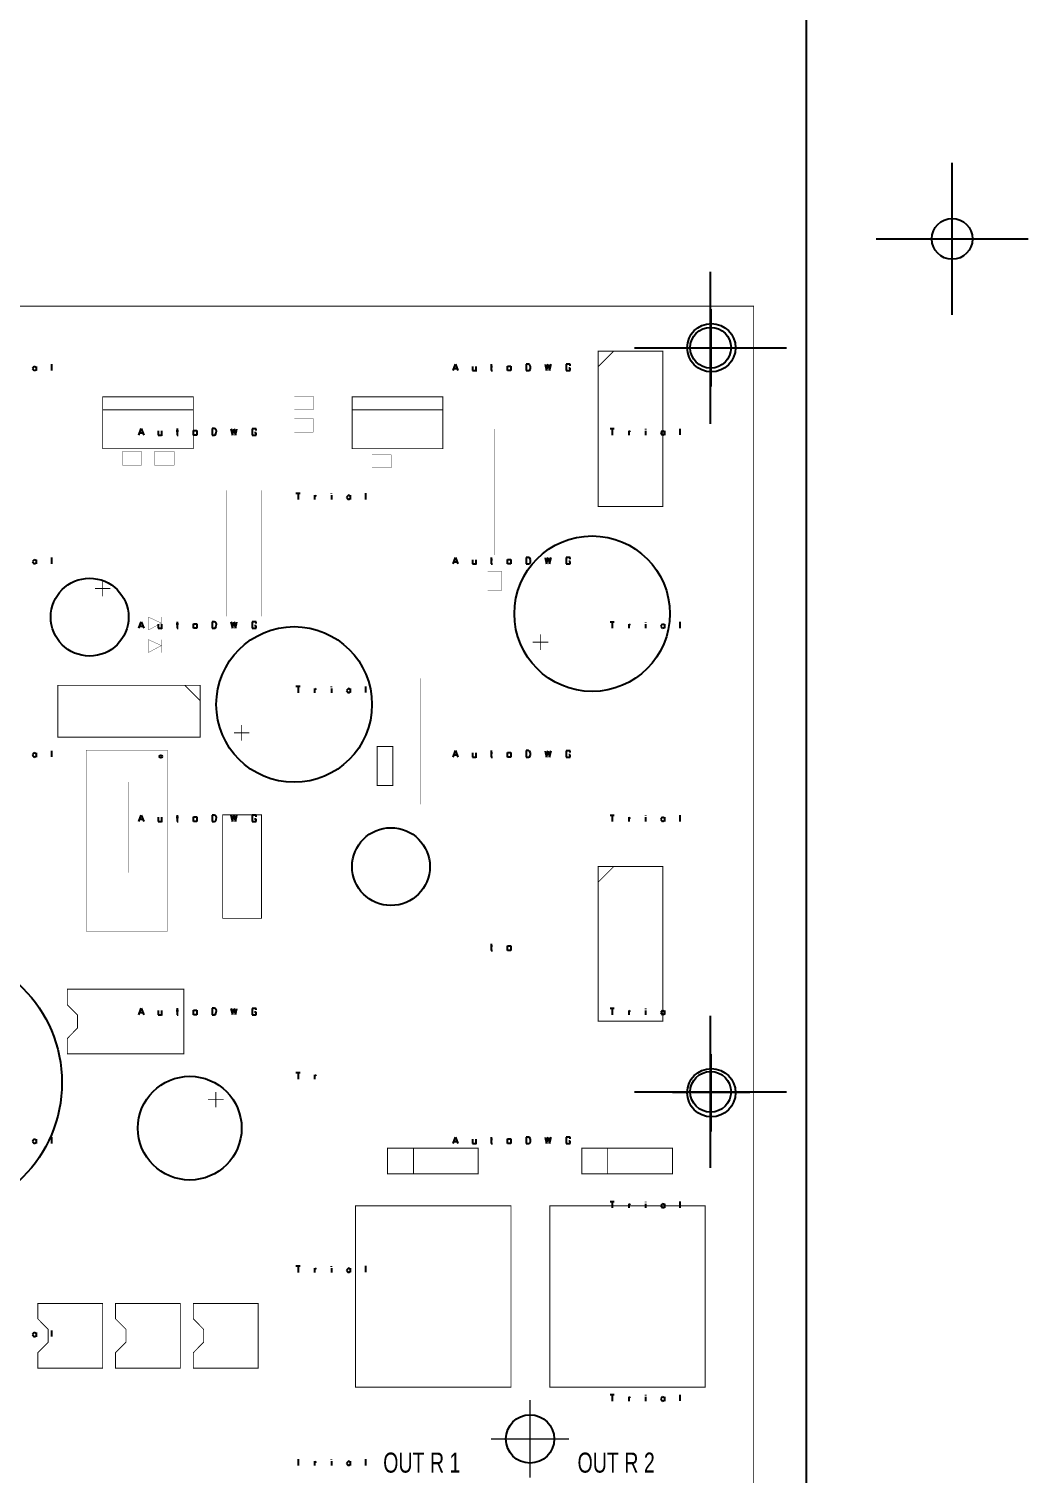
# Model space of a CAD drawing. Header units: millimetres. Extents: x 690 to 2444, y 537 to 1412.
# Drawn here: x 2099.5 to 2197.6, y 616.9 to 758.7 of the extents above; entities that cross this region are included whole.
import ezdxf

# ---------------------------------------------------------------- set-up
doc = ezdxf.new("R2010")
doc.units = ezdxf.units.MM
doc.linetypes.add('atContinuous2', pattern=[0])
doc.layers.add('at_Entity', color=7, linetype='Continuous')
doc.styles.add('Style1', font='arial.ttf', dxfattribs={"height": 0.2})

msp = doc.modelspace()

# ---------------------------------------------------------------- linework, layer by layer
at = {"color": 1}
msp.add_line((2175.82, 564.57), (2175.82, 929.57), dxfattribs=at)
at = {"color": 6}
for p, q in [((2190.11, 730.66), (2190.11, 745.58)), ((2182.65, 738.12), (2197.56, 738.12)), ((2166.41, 719.98), (2166.41, 734.9)), ((2158.95, 727.44), (2173.86, 727.44)), ((2166.41, 646.96), (2166.41, 661.88)), ((2158.95, 654.42), (2173.86, 654.42))]:
    msp.add_line(p, q, dxfattribs=at)
at = {"color": 28, "true_color": 0x0a0a0a}
for p, q in [((2141.13, 725.19), (2141.37, 725.82)), ((2141.22, 725.4), (2141.52, 725.4)), ((2141.37, 725.82), (2141.61, 725.19)), ((2143.03, 725.6), (2143.03, 725.19)), ((2143.03, 725.19), (2143.36, 725.19)), ((2143.36, 725.6), (2143.36, 725.12)), ((2144.8, 725.61), (2145.01, 725.61)), ((2144.89, 725.82), (2144.89, 725.19)), ((2144.89, 725.19), (2144.99, 725.19)), ((2146.48, 725.63), (2146.81, 725.63)), ((2146.48, 725.19), (2146.48, 725.63)), ((2146.81, 725.19), (2146.48, 725.19)), ((2146.81, 725.63), (2146.81, 725.19)), ((2148.53, 725.82), (2148.32, 725.82)), ((2148.32, 725.82), (2148.32, 725.19)), ((2148.32, 725.19), (2148.53, 725.19)), ((2148.62, 725.79), (2148.53, 725.82)), ((2148.53, 725.19), (2148.62, 725.21)), ((2148.74, 725.61), (2148.62, 725.79)), ((2148.62, 725.21), (2148.73, 725.36)), ((2148.73, 725.36), (2148.74, 725.61)), ((2150.16, 725.81), (2150.31, 725.19)), ((2150.31, 725.19), (2150.46, 725.81)), ((2150.46, 725.81), (2150.61, 725.19)), ((2150.61, 725.19), (2150.76, 725.81)), ((2152.63, 725.81), (2152.25, 725.81)), ((2152.25, 725.81), (2152.25, 725.19)), ((2152.25, 725.19), (2152.63, 725.19)), ((2152.63, 725.42), (2152.48, 725.42)), ((2152.63, 725.65), (2152.63, 725.81)), ((2152.63, 725.19), (2152.63, 725.42)), ((2110.3, 718.87), (2110.54, 719.5)), ((2110.39, 719.08), (2110.69, 719.08)), ((2110.54, 719.5), (2110.79, 718.87)), ((2112.2, 719.28), (2112.2, 718.87)), ((2112.53, 719.28), (2112.53, 718.8)), ((2113.97, 719.29), (2114.19, 719.29)), ((2114.06, 719.5), (2114.06, 718.87)), ((2115.66, 719.31), (2115.98, 719.31)), ((2115.66, 718.87), (2115.66, 719.31)), ((2115.98, 719.31), (2115.98, 718.87)), ((2117.5, 719.5), (2117.49, 718.87)), ((2117.7, 719.5), (2117.5, 719.5)), ((2117.8, 719.47), (2117.7, 719.5)), ((2117.91, 719.29), (2117.8, 719.47)), ((2117.9, 719.04), (2117.91, 719.29)), ((2119.34, 719.49), (2119.48, 718.87)), ((2119.48, 718.87), (2119.63, 719.49)), ((2119.63, 719.49), (2119.78, 718.87)), ((2119.78, 718.87), (2119.93, 719.49)), ((2121.8, 719.49), (2121.42, 719.49)), ((2121.42, 719.49), (2121.42, 718.87)), ((2121.8, 719.1), (2121.65, 719.1)), ((2121.8, 719.33), (2121.8, 719.49)), ((2121.8, 718.87), (2121.8, 719.1)), ((2112.2, 718.87), (2112.53, 718.87)), ((2114.06, 718.87), (2114.16, 718.87)), ((2115.98, 718.87), (2115.66, 718.87)), ((2117.49, 718.87), (2117.7, 718.87)), ((2117.7, 718.87), (2117.8, 718.89)), ((2117.8, 718.89), (2117.9, 719.04)), ((2121.42, 718.87), (2121.8, 718.87)), ((2141.13, 706.23), (2141.37, 706.86)), ((2141.22, 706.44), (2141.52, 706.44)), ((2141.37, 706.86), (2141.61, 706.23)), ((2143.03, 706.64), (2143.03, 706.23)), ((2143.36, 706.64), (2143.36, 706.16)), ((2144.8, 706.65), (2145.01, 706.65)), ((2144.89, 706.86), (2144.89, 706.23)), ((2146.48, 706.67), (2146.81, 706.67)), ((2146.48, 706.23), (2146.48, 706.67)), ((2146.81, 706.67), (2146.81, 706.23)), ((2148.53, 706.86), (2148.32, 706.86)), ((2148.32, 706.86), (2148.32, 706.23)), ((2148.62, 706.82), (2148.53, 706.86)), ((2148.74, 706.65), (2148.62, 706.82)), ((2148.62, 706.25), (2148.73, 706.4)), ((2148.73, 706.4), (2148.74, 706.65)), ((2150.16, 706.85), (2150.31, 706.23)), ((2150.31, 706.23), (2150.46, 706.85)), ((2150.46, 706.85), (2150.61, 706.23)), ((2150.61, 706.23), (2150.76, 706.85)), ((2152.63, 706.85), (2152.25, 706.85)), ((2152.25, 706.85), (2152.25, 706.23)), ((2152.63, 706.46), (2152.48, 706.46)), ((2152.63, 706.69), (2152.63, 706.85)), ((2152.63, 706.23), (2152.63, 706.46)), ((2143.03, 706.23), (2143.36, 706.23)), ((2144.89, 706.23), (2144.99, 706.23)), ((2146.81, 706.23), (2146.48, 706.23)), ((2148.32, 706.23), (2148.53, 706.23)), ((2148.53, 706.23), (2148.62, 706.25)), ((2152.25, 706.23), (2152.63, 706.23)), ((2110.3, 699.91), (2110.54, 700.54)), ((2110.39, 700.12), (2110.69, 700.12)), ((2110.54, 700.54), (2110.79, 699.91)), ((2112.2, 700.32), (2112.2, 699.91)), ((2112.2, 699.91), (2112.53, 699.91)), ((2112.53, 700.32), (2112.53, 699.84)), ((2113.97, 700.33), (2114.19, 700.33)), ((2114.06, 700.54), (2114.06, 699.91)), ((2114.06, 699.91), (2114.16, 699.91)), ((2115.66, 700.35), (2115.98, 700.35)), ((2115.66, 699.91), (2115.66, 700.35)), ((2115.98, 699.91), (2115.66, 699.91)), ((2115.98, 700.35), (2115.98, 699.91)), ((2117.5, 700.54), (2117.49, 699.91)), ((2117.49, 699.91), (2117.7, 699.91)), ((2117.7, 700.54), (2117.5, 700.54)), ((2117.8, 700.5), (2117.7, 700.54)), ((2117.7, 699.91), (2117.8, 699.93)), ((2117.91, 700.33), (2117.8, 700.5)), ((2117.8, 699.93), (2117.9, 700.08)), ((2117.9, 700.08), (2117.91, 700.33)), ((2119.34, 700.53), (2119.48, 699.91)), ((2119.48, 699.91), (2119.63, 700.53)), ((2119.63, 700.53), (2119.78, 699.91)), ((2119.78, 699.91), (2119.93, 700.53)), ((2121.8, 700.53), (2121.42, 700.53)), ((2121.42, 700.53), (2121.42, 699.91)), ((2121.42, 699.91), (2121.8, 699.91)), ((2121.8, 700.14), (2121.65, 700.14)), ((2121.8, 700.37), (2121.8, 700.53)), ((2121.8, 699.91), (2121.8, 700.14)), ((2141.13, 687.26), (2141.37, 687.9)), ((2141.37, 687.9), (2141.61, 687.26)), ((2144.89, 687.9), (2144.89, 687.26)), ((2148.53, 687.9), (2148.32, 687.9)), ((2148.32, 687.9), (2148.32, 687.26)), ((2148.62, 687.86), (2148.53, 687.9)), ((2148.74, 687.69), (2148.62, 687.86)), ((2150.16, 687.89), (2150.31, 687.27)), ((2150.31, 687.27), (2150.46, 687.89)), ((2150.46, 687.89), (2150.61, 687.27)), ((2150.61, 687.27), (2150.76, 687.89)), ((2152.63, 687.89), (2152.25, 687.89)), ((2152.25, 687.89), (2152.25, 687.26)), ((2152.63, 687.73), (2152.63, 687.89)), ((2141.22, 687.48), (2141.52, 687.48)), ((2143.03, 687.68), (2143.03, 687.26)), ((2143.03, 687.26), (2143.36, 687.26)), ((2143.36, 687.68), (2143.36, 687.2)), ((2144.8, 687.69), (2145.01, 687.69)), ((2144.89, 687.26), (2144.99, 687.26)), ((2146.48, 687.71), (2146.81, 687.71)), ((2146.48, 687.26), (2146.48, 687.71)), ((2146.81, 687.26), (2146.48, 687.26)), ((2146.81, 687.71), (2146.81, 687.26)), ((2148.32, 687.26), (2148.53, 687.26)), ((2148.53, 687.26), (2148.62, 687.29)), ((2148.62, 687.29), (2148.73, 687.44)), ((2148.73, 687.44), (2148.74, 687.69)), ((2152.25, 687.26), (2152.63, 687.26)), ((2152.63, 687.5), (2152.48, 687.5)), ((2152.63, 687.26), (2152.63, 687.5)), ((2110.3, 680.94), (2110.54, 681.58)), ((2110.39, 681.16), (2110.69, 681.16)), ((2110.54, 681.58), (2110.79, 680.94)), ((2112.2, 681.36), (2112.2, 680.94)), ((2112.2, 680.94), (2112.53, 680.94)), ((2112.53, 681.36), (2112.53, 680.88)), ((2113.97, 681.37), (2114.19, 681.37)), ((2114.06, 681.58), (2114.06, 680.94)), ((2114.06, 680.94), (2114.16, 680.94)), ((2115.66, 681.39), (2115.98, 681.39)), ((2115.66, 680.94), (2115.66, 681.39)), ((2115.98, 680.94), (2115.66, 680.94)), ((2115.98, 681.39), (2115.98, 680.94)), ((2117.5, 681.58), (2117.49, 680.94)), ((2117.49, 680.94), (2117.7, 680.94)), ((2117.7, 681.58), (2117.5, 681.58)), ((2117.8, 681.54), (2117.7, 681.58)), ((2117.7, 680.94), (2117.8, 680.97)), ((2117.91, 681.37), (2117.8, 681.54)), ((2117.8, 680.97), (2117.9, 681.12)), ((2117.9, 681.12), (2117.91, 681.37)), ((2119.34, 681.57), (2119.48, 680.95)), ((2119.48, 680.95), (2119.63, 681.57)), ((2119.63, 681.57), (2119.78, 680.95)), ((2119.78, 680.95), (2119.93, 681.57)), ((2121.8, 681.57), (2121.42, 681.57)), ((2121.42, 681.57), (2121.42, 680.94)), ((2121.42, 680.94), (2121.8, 680.94)), ((2121.8, 681.18), (2121.65, 681.18)), ((2121.8, 681.41), (2121.8, 681.57)), ((2121.8, 680.94), (2121.8, 681.18)), ((2144.8, 668.73), (2145.01, 668.73)), ((2144.89, 668.94), (2144.89, 668.3)), ((2144.89, 668.3), (2144.99, 668.3)), ((2146.48, 668.75), (2146.81, 668.75)), ((2146.48, 668.3), (2146.48, 668.75)), ((2146.81, 668.3), (2146.48, 668.3)), ((2146.81, 668.75), (2146.81, 668.3)), ((2110.3, 661.98), (2110.54, 662.62)), ((2110.54, 662.62), (2110.79, 661.98)), ((2112.2, 662.4), (2112.2, 661.98)), ((2112.53, 662.4), (2112.53, 661.92)), ((2113.97, 662.4), (2114.19, 662.4)), ((2114.06, 662.62), (2114.06, 661.98)), ((2115.66, 662.43), (2115.98, 662.43)), ((2115.66, 661.98), (2115.66, 662.43)), ((2115.98, 662.43), (2115.98, 661.98)), ((2117.5, 662.62), (2117.49, 661.98)), ((2117.7, 662.62), (2117.5, 662.62)), ((2117.8, 662.58), (2117.7, 662.62)), ((2117.91, 662.41), (2117.8, 662.58)), ((2117.9, 662.16), (2117.91, 662.41)), ((2119.34, 662.61), (2119.48, 661.99)), ((2119.48, 661.99), (2119.63, 662.61)), ((2119.63, 662.61), (2119.78, 661.99)), ((2119.78, 661.99), (2119.93, 662.61)), ((2121.8, 662.61), (2121.42, 662.61)), ((2121.42, 662.61), (2121.42, 661.98)), ((2121.8, 662.45), (2121.8, 662.61)), ((2110.39, 662.19), (2110.69, 662.19)), ((2112.2, 661.98), (2112.53, 661.98)), ((2114.06, 661.98), (2114.16, 661.98)), ((2115.98, 661.98), (2115.66, 661.98)), ((2117.49, 661.98), (2117.7, 661.98)), ((2117.7, 661.98), (2117.8, 662.01)), ((2117.8, 662.01), (2117.9, 662.16)), ((2121.42, 661.98), (2121.8, 661.98)), ((2121.8, 662.22), (2121.65, 662.22)), ((2121.8, 661.98), (2121.8, 662.22)), ((2141.13, 649.34), (2141.37, 649.98)), ((2141.22, 649.55), (2141.52, 649.55)), ((2141.37, 649.98), (2141.61, 649.34)), ((2143.03, 649.76), (2143.03, 649.34)), ((2143.36, 649.76), (2143.36, 649.28)), ((2144.8, 649.76), (2145.01, 649.76)), ((2144.89, 649.98), (2144.89, 649.34)), ((2146.48, 649.79), (2146.81, 649.79)), ((2146.48, 649.34), (2146.48, 649.79)), ((2146.81, 649.79), (2146.81, 649.34)), ((2148.53, 649.98), (2148.32, 649.98)), ((2148.32, 649.98), (2148.32, 649.34)), ((2148.62, 649.94), (2148.53, 649.98)), ((2148.74, 649.77), (2148.62, 649.94)), ((2148.73, 649.52), (2148.74, 649.77)), ((2150.16, 649.97), (2150.31, 649.35)), ((2150.31, 649.35), (2150.46, 649.97)), ((2150.46, 649.97), (2150.61, 649.35)), ((2150.61, 649.35), (2150.76, 649.97)), ((2152.63, 649.97), (2152.25, 649.97)), ((2152.25, 649.97), (2152.25, 649.34)), ((2152.63, 649.58), (2152.48, 649.58)), ((2152.63, 649.81), (2152.63, 649.97)), ((2152.63, 649.34), (2152.63, 649.58)), ((2143.03, 649.34), (2143.36, 649.34)), ((2144.89, 649.34), (2144.99, 649.34)), ((2146.81, 649.34), (2146.48, 649.34)), ((2148.32, 649.34), (2148.53, 649.34)), ((2148.53, 649.34), (2148.62, 649.37)), ((2148.62, 649.37), (2148.73, 649.52)), ((2152.25, 649.34), (2152.63, 649.34))]:
    msp.add_line(p, q, dxfattribs=at)
at = {"color": 2}
for centre in [(2190.11, 738.12), (2166.41, 727.44), (2166.41, 654.42)]:
    msp.add_circle(centre, 2, dxfattribs=at)
at = {"layer": 'at_Entity', "color": 28, "true_color": 0x0d0d0d}
for p, q in [((2100.04, 725.6), (2099.86, 725.41)), ((2099.86, 725.41), (2100.04, 725.19)), ((2100.22, 725.51), (2100.04, 725.6)), ((2100.04, 725.19), (2100.22, 725.28)), ((2100.22, 725.6), (2100.22, 725.19)), ((2101.72, 725.81), (2101.72, 725.2)), ((2156.55, 719.5), (2156.96, 719.5)), ((2156.75, 719.5), (2156.75, 718.87)), ((2158.38, 719.28), (2158.38, 718.87)), ((2158.38, 719.14), (2158.56, 719.28)), ((2160.03, 719.28), (2160.03, 718.87)), ((2160.04, 719.42), (2160.04, 719.47)), ((2161.7, 719.28), (2161.51, 719.09)), ((2161.51, 719.09), (2161.69, 718.87)), ((2161.87, 719.19), (2161.7, 719.28)), ((2161.87, 719.28), (2161.87, 718.87)), ((2163.38, 719.49), (2163.38, 718.88)), ((2161.69, 718.87), (2161.87, 718.96)), ((2125.72, 713.18), (2126.14, 713.18)), ((2125.93, 713.18), (2125.93, 712.55)), ((2127.55, 712.96), (2127.55, 712.55)), ((2127.56, 712.82), (2127.73, 712.96)), ((2129.21, 713.1), (2129.21, 713.15)), ((2129.21, 712.96), (2129.21, 712.55)), ((2130.87, 712.96), (2130.68, 712.77)), ((2130.68, 712.77), (2130.87, 712.55)), ((2131.05, 712.87), (2130.87, 712.96)), ((2130.87, 712.55), (2131.05, 712.64)), ((2131.04, 712.96), (2131.04, 712.55)), ((2132.55, 713.17), (2132.55, 712.56)), ((2100.04, 706.64), (2099.86, 706.45)), ((2099.86, 706.45), (2100.04, 706.23)), ((2100.22, 706.55), (2100.04, 706.64)), ((2100.04, 706.23), (2100.22, 706.32)), ((2100.22, 706.64), (2100.22, 706.23)), ((2101.72, 706.85), (2101.72, 706.24)), ((2156.55, 700.54), (2156.96, 700.54)), ((2156.75, 700.54), (2156.75, 699.91)), ((2158.38, 700.32), (2158.38, 699.91)), ((2158.38, 700.18), (2158.56, 700.32)), ((2160.03, 700.32), (2160.03, 699.91)), ((2160.04, 700.46), (2160.04, 700.51)), ((2161.7, 700.32), (2161.51, 700.13)), ((2161.51, 700.13), (2161.69, 699.91)), ((2161.69, 699.91), (2161.87, 700)), ((2161.87, 700.23), (2161.7, 700.32)), ((2161.87, 700.32), (2161.87, 699.91)), ((2163.38, 700.53), (2163.38, 699.92)), ((2125.72, 694.22), (2126.14, 694.22)), ((2125.93, 694.22), (2125.93, 693.58)), ((2127.55, 694), (2127.55, 693.58)), ((2127.56, 693.86), (2127.73, 693.99)), ((2129.21, 694.14), (2129.21, 694.19)), ((2129.21, 694), (2129.21, 693.58)), ((2130.87, 694), (2130.68, 693.81)), ((2130.68, 693.81), (2130.87, 693.58)), ((2131.05, 693.91), (2130.87, 694)), ((2130.87, 693.58), (2131.05, 693.67)), ((2131.04, 694), (2131.04, 693.59)), ((2132.55, 694.21), (2132.55, 693.6)), ((2101.72, 687.89), (2101.72, 687.28)), ((2100.04, 687.68), (2099.86, 687.49)), ((2099.86, 687.49), (2100.04, 687.26)), ((2100.22, 687.59), (2100.04, 687.68)), ((2100.04, 687.26), (2100.22, 687.35)), ((2100.22, 687.68), (2100.22, 687.27)), ((2156.55, 681.58), (2156.96, 681.58)), ((2156.75, 681.58), (2156.75, 680.94)), ((2158.38, 681.36), (2158.38, 680.94)), ((2158.38, 681.22), (2158.56, 681.35)), ((2160.03, 681.36), (2160.03, 680.94)), ((2160.04, 681.5), (2160.04, 681.55)), ((2161.7, 681.36), (2161.51, 681.17)), ((2161.51, 681.17), (2161.69, 680.94)), ((2161.69, 680.94), (2161.87, 681.03)), ((2161.87, 681.27), (2161.7, 681.36)), ((2161.87, 681.36), (2161.87, 680.95)), ((2163.38, 681.57), (2163.38, 680.96)), ((2156.55, 662.62), (2156.96, 662.62)), ((2156.75, 662.62), (2156.75, 661.98)), ((2158.38, 662.4), (2158.38, 661.98)), ((2158.38, 662.26), (2158.56, 662.39)), ((2160.03, 662.4), (2160.03, 661.98)), ((2160.04, 662.54), (2160.04, 662.59)), ((2161.7, 662.4), (2161.51, 662.21)), ((2161.87, 662.31), (2161.7, 662.4)), ((2161.87, 662.4), (2161.87, 661.99)), ((2161.51, 662.21), (2161.69, 661.98)), ((2161.69, 661.98), (2161.87, 662.07)), ((2125.72, 656.3), (2126.14, 656.3)), ((2125.93, 656.3), (2125.93, 655.66)), ((2127.55, 656.08), (2127.55, 655.66)), ((2127.56, 655.94), (2127.73, 656.07)), ((2100.04, 649.76), (2099.86, 649.57)), ((2099.86, 649.57), (2100.04, 649.34)), ((2100.22, 649.67), (2100.04, 649.76)), ((2100.22, 649.76), (2100.22, 649.35)), ((2101.72, 649.97), (2101.72, 649.36)), ((2100.04, 649.34), (2100.22, 649.43)), ((2156.55, 643.66), (2156.96, 643.66)), ((2156.75, 643.66), (2156.75, 643.02)), ((2158.38, 643.44), (2158.38, 643.02)), ((2158.38, 643.3), (2158.56, 643.43)), ((2160.03, 643.44), (2160.03, 643.02)), ((2160.04, 643.58), (2160.04, 643.63)), ((2161.7, 643.44), (2161.51, 643.25)), ((2161.51, 643.25), (2161.69, 643.02)), ((2161.69, 643.02), (2161.87, 643.11)), ((2161.87, 643.35), (2161.7, 643.44)), ((2161.87, 643.44), (2161.87, 643.03)), ((2163.38, 643.65), (2163.38, 643.04)), ((2125.72, 637.34), (2126.14, 637.34)), ((2125.93, 637.34), (2125.93, 636.7)), ((2127.55, 637.12), (2127.55, 636.7)), ((2127.56, 636.98), (2127.73, 637.11)), ((2129.21, 637.26), (2129.21, 637.31)), ((2129.21, 637.12), (2129.21, 636.7)), ((2130.87, 637.12), (2130.68, 636.93)), ((2130.68, 636.93), (2130.87, 636.7)), ((2131.05, 637.03), (2130.87, 637.12)), ((2130.87, 636.7), (2131.05, 636.79)), ((2131.04, 637.12), (2131.04, 636.71)), ((2132.55, 637.33), (2132.55, 636.72)), ((2100.04, 630.8), (2099.86, 630.61)), ((2099.86, 630.61), (2100.04, 630.38)), ((2100.22, 630.71), (2100.04, 630.8)), ((2100.04, 630.38), (2100.22, 630.47)), ((2100.22, 630.8), (2100.22, 630.39)), ((2101.72, 631.01), (2101.72, 630.4)), ((2156.55, 624.7), (2156.96, 624.7)), ((2156.75, 624.7), (2156.75, 624.06)), ((2158.38, 624.48), (2158.38, 624.06)), ((2158.38, 624.34), (2158.56, 624.47)), ((2160.03, 624.48), (2160.03, 624.06)), ((2160.04, 624.62), (2160.04, 624.67)), ((2161.7, 624.48), (2161.51, 624.29)), ((2161.51, 624.29), (2161.69, 624.06)), ((2161.69, 624.06), (2161.87, 624.15)), ((2161.87, 624.39), (2161.7, 624.48)), ((2161.87, 624.48), (2161.87, 624.07)), ((2163.38, 624.69), (2163.38, 624.08)), ((2125.93, 618.38), (2125.93, 617.74)), ((2129.21, 618.3), (2129.21, 618.35)), ((2132.55, 618.37), (2132.55, 617.76)), ((2127.55, 618.16), (2127.55, 617.74)), ((2127.56, 618.02), (2127.73, 618.15)), ((2129.21, 618.16), (2129.21, 617.74)), ((2130.87, 618.16), (2130.68, 617.97)), ((2130.68, 617.97), (2130.87, 617.74)), ((2131.05, 618.07), (2130.87, 618.16)), ((2130.87, 617.74), (2131.05, 617.83)), ((2131.04, 618.16), (2131.04, 617.75))]:
    msp.add_line(p, q, dxfattribs=at)
at = {"layer": 'at_Entity', "color": 0}
for points in [[(2170.63, 731.51, 0.0897, 0.0897, 0), (2017.79, 731.51, 0.0897, 0.0897, 0), (2017.79, 605.1, 0.0897, 0.0897, 0), (2170.63, 605.1, 0.0897, 0.0897, 0), (2170.63, 731.51, 0.0897, 0.0897, 0)], [(2166.48, 723.63, 0.12, 0.12, 0), (2166.48, 731.25, 0.12, 0.12, 0)], [(2161.73, 727.1, 0.0897, 0.0897, 0), (2155.38, 727.1, 0.0897, 0.0897, 0), (2155.38, 711.85, 0.0897, 0.0897, 0), (2161.73, 711.85, 0.0897, 0.0897, 0), (2161.73, 727.1, 0.0897, 0.0897, 0)], [(2155.38, 725.58, 0.0897, 0.0897, 0), (2156.9, 727.1, 0.0897, 0.0897, 0)], [(2162.66, 727.44, 0.12, 0.12, 0), (2170.29, 727.44, 0.12, 0.12, 0)], [(2115.65, 722.61, 0.0897, 0.0897, 0), (2106.75, 722.61, 0.0897, 0.0897, 0), (2106.75, 717.53, 0.0897, 0.0897, 0), (2115.65, 717.53, 0.0897, 0.0897, 0), (2115.65, 722.61, 0.0897, 0.0897, 0)], [(2127.42, 722.69, 0.0299, 0.0299, 0), (2125.56, 722.69, 0.0299, 0.0299, 0), (2125.56, 721.34, 0.0299, 0.0299, 0), (2127.42, 721.34, 0.0299, 0.0299, 0), (2127.42, 722.69, 0.0299, 0.0299, 0)], [(2140.13, 722.61, 0.0897, 0.0897, 0), (2131.23, 722.61, 0.0897, 0.0897, 0), (2131.23, 717.53, 0.0897, 0.0897, 0), (2140.13, 717.53, 0.0897, 0.0897, 0), (2140.13, 722.61, 0.0897, 0.0897, 0)], [(2115.65, 721.34, 0.0897, 0.0897, 0), (2106.75, 721.34, 0.0897, 0.0897, 0)], [(2127.42, 720.49, 0.0299, 0.0299, 0), (2125.56, 720.49, 0.0299, 0.0299, 0), (2125.56, 719.14, 0.0299, 0.0299, 0), (2127.42, 719.14, 0.0299, 0.0299, 0), (2127.42, 720.49, 0.0299, 0.0299, 0)], [(2140.13, 721.34, 0.0897, 0.0897, 0), (2131.23, 721.34, 0.0897, 0.0897, 0)], [(2145.21, 719.14, 0.0339, 0.0339, 0), (2145.21, 719.48, 0.0339, 0.0339, 0)], [(2145.21, 718.88, 0.0254, 0.0254, 0), (2145.21, 719.14, 0.0254, 0.0254, 0)], [(2145.21, 718.54, 0.0339, 0.0339, 0), (2145.21, 718.88, 0.0339, 0.0339, 0)], [(2145.21, 718.2, 0.0339, 0.0339, 0), (2145.21, 718.54, 0.0339, 0.0339, 0)], [(2145.21, 717.95, 0.0254, 0.0254, 0), (2145.21, 718.2, 0.0254, 0.0254, 0)], [(2145.21, 717.61, 0.0339, 0.0339, 0), (2145.21, 717.95, 0.0339, 0.0339, 0)], [(2145.21, 717.27, 0.0339, 0.0339, 0), (2145.21, 717.61, 0.0339, 0.0339, 0)], [(2110.56, 717.27, 0.0299, 0.0299, 0), (2108.7, 717.27, 0.0299, 0.0299, 0), (2108.7, 715.92, 0.0299, 0.0299, 0), (2110.56, 715.92, 0.0299, 0.0299, 0), (2110.56, 717.27, 0.0299, 0.0299, 0)], [(2113.78, 717.27, 0.0299, 0.0299, 0), (2111.83, 717.27, 0.0299, 0.0299, 0), (2111.83, 715.92, 0.0299, 0.0299, 0), (2113.78, 715.92, 0.0299, 0.0299, 0), (2113.78, 717.27, 0.0299, 0.0299, 0)], [(2135.05, 716.93, 0.0299, 0.0299, 0), (2133.18, 716.93, 0.0299, 0.0299, 0), (2133.18, 715.66, 0.0299, 0.0299, 0), (2135.05, 715.66, 0.0299, 0.0299, 0), (2135.05, 716.93, 0.0299, 0.0299, 0)], [(2145.21, 717.02, 0.0254, 0.0254, 0), (2145.21, 717.27, 0.0254, 0.0254, 0)], [(2145.21, 716.68, 0.0339, 0.0339, 0), (2145.21, 717.02, 0.0339, 0.0339, 0)], [(2145.21, 716.34, 0.0339, 0.0339, 0), (2145.21, 716.68, 0.0339, 0.0339, 0)], [(2145.21, 716.09, 0.0254, 0.0254, 0), (2145.21, 716.34, 0.0254, 0.0254, 0)], [(2145.21, 715.75, 0.0339, 0.0339, 0), (2145.21, 716.09, 0.0339, 0.0339, 0)], [(2145.21, 715.49, 0.0254, 0.0254, 0), (2145.21, 715.75, 0.0254, 0.0254, 0)], [(2145.21, 715.15, 0.0339, 0.0339, 0), (2145.21, 715.49, 0.0339, 0.0339, 0)], [(2145.21, 714.82, 0.0339, 0.0339, 0), (2145.21, 715.15, 0.0339, 0.0339, 0)], [(2145.21, 714.56, 0.0254, 0.0254, 0), (2145.21, 714.82, 0.0254, 0.0254, 0)], [(2118.86, 713.12, 0.0339, 0.0339, 0), (2118.86, 713.46, 0.0339, 0.0339, 0)], [(2122.34, 713.12, 0.0339, 0.0339, 0), (2122.34, 713.46, 0.0339, 0.0339, 0)], [(2145.21, 714.22, 0.0339, 0.0339, 0), (2145.21, 714.56, 0.0339, 0.0339, 0)], [(2145.21, 713.88, 0.0339, 0.0339, 0), (2145.21, 714.22, 0.0339, 0.0339, 0)], [(2145.21, 713.63, 0.0254, 0.0254, 0), (2145.21, 713.88, 0.0254, 0.0254, 0)], [(2145.21, 713.29, 0.0339, 0.0339, 0), (2145.21, 713.63, 0.0339, 0.0339, 0)], [(2118.86, 712.87, 0.0254, 0.0254, 0), (2118.86, 713.12, 0.0254, 0.0254, 0)], [(2118.86, 712.53, 0.0339, 0.0339, 0), (2118.86, 712.87, 0.0339, 0.0339, 0)], [(2118.86, 712.19, 0.0339, 0.0339, 0), (2118.86, 712.53, 0.0339, 0.0339, 0)], [(2118.86, 711.94, 0.0254, 0.0254, 0), (2118.86, 712.19, 0.0254, 0.0254, 0)], [(2118.86, 711.6, 0.0339, 0.0339, 0), (2118.86, 711.94, 0.0339, 0.0339, 0)], [(2122.34, 712.53, 0.0339, 0.0339, 0), (2122.34, 712.87, 0.0339, 0.0339, 0)], [(2122.34, 712.19, 0.0339, 0.0339, 0), (2122.34, 712.53, 0.0339, 0.0339, 0)], [(2122.34, 711.6, 0.0339, 0.0339, 0), (2122.34, 711.94, 0.0339, 0.0339, 0)], [(2122.34, 712.87, 0.0254, 0.0254, 0), (2122.34, 713.12, 0.0254, 0.0254, 0)], [(2122.34, 711.94, 0.0254, 0.0254, 0), (2122.34, 712.19, 0.0254, 0.0254, 0)], [(2145.21, 712.95, 0.0339, 0.0339, 0), (2145.21, 713.29, 0.0339, 0.0339, 0)], [(2145.21, 712.7, 0.0254, 0.0254, 0), (2145.21, 712.95, 0.0254, 0.0254, 0)], [(2145.21, 712.36, 0.0339, 0.0339, 0), (2145.21, 712.7, 0.0339, 0.0339, 0)], [(2145.21, 712.02, 0.0339, 0.0339, 0), (2145.21, 712.36, 0.0339, 0.0339, 0)], [(2145.21, 711.77, 0.0254, 0.0254, 0), (2145.21, 712.02, 0.0254, 0.0254, 0)], [(2118.86, 711.26, 0.0339, 0.0339, 0), (2118.86, 711.6, 0.0339, 0.0339, 0)], [(2118.86, 711, 0.0254, 0.0254, 0), (2118.86, 711.26, 0.0254, 0.0254, 0)], [(2118.86, 710.66, 0.0339, 0.0339, 0), (2118.86, 711, 0.0339, 0.0339, 0)], [(2118.86, 710.41, 0.0254, 0.0254, 0), (2118.86, 710.66, 0.0254, 0.0254, 0)], [(2122.34, 711.26, 0.0339, 0.0339, 0), (2122.34, 711.6, 0.0339, 0.0339, 0)], [(2122.34, 710.66, 0.0339, 0.0339, 0), (2122.34, 711, 0.0339, 0.0339, 0)], [(2122.34, 711, 0.0254, 0.0254, 0), (2122.34, 711.26, 0.0254, 0.0254, 0)], [(2122.34, 710.41, 0.0254, 0.0254, 0), (2122.34, 710.66, 0.0254, 0.0254, 0)], [(2145.21, 711.43, 0.0339, 0.0339, 0), (2145.21, 711.77, 0.0339, 0.0339, 0)], [(2145.21, 711.09, 0.0339, 0.0339, 0), (2145.21, 711.43, 0.0339, 0.0339, 0)], [(2145.21, 710.83, 0.0254, 0.0254, 0), (2145.21, 711.09, 0.0254, 0.0254, 0)], [(2145.21, 710.5, 0.0339, 0.0339, 0), (2145.21, 710.83, 0.0339, 0.0339, 0)], [(2118.86, 710.07, 0.0339, 0.0339, 0), (2118.86, 710.41, 0.0339, 0.0339, 0)], [(2118.86, 709.73, 0.0339, 0.0339, 0), (2118.86, 710.07, 0.0339, 0.0339, 0)], [(2118.86, 709.48, 0.0254, 0.0254, 0), (2118.86, 709.73, 0.0254, 0.0254, 0)], [(2118.86, 709.14, 0.0339, 0.0339, 0), (2118.86, 709.48, 0.0339, 0.0339, 0)], [(2118.86, 708.8, 0.0339, 0.0339, 0), (2118.86, 709.14, 0.0339, 0.0339, 0)], [(2122.34, 710.07, 0.0339, 0.0339, 0), (2122.34, 710.41, 0.0339, 0.0339, 0)], [(2122.34, 709.73, 0.0339, 0.0339, 0), (2122.34, 710.07, 0.0339, 0.0339, 0)], [(2122.34, 709.14, 0.0339, 0.0339, 0), (2122.34, 709.48, 0.0339, 0.0339, 0)], [(2122.34, 708.8, 0.0339, 0.0339, 0), (2122.34, 709.14, 0.0339, 0.0339, 0)], [(2122.34, 709.48, 0.0254, 0.0254, 0), (2122.34, 709.73, 0.0254, 0.0254, 0)], [(2145.21, 710.24, 0.0254, 0.0254, 0), (2145.21, 710.5, 0.0254, 0.0254, 0)], [(2145.21, 709.9, 0.0339, 0.0339, 0), (2145.21, 710.24, 0.0339, 0.0339, 0)], [(2145.21, 709.56, 0.0339, 0.0339, 0), (2145.21, 709.9, 0.0339, 0.0339, 0)], [(2145.21, 709.31, 0.0254, 0.0254, 0), (2145.21, 709.56, 0.0254, 0.0254, 0)], [(2145.21, 708.97, 0.0339, 0.0339, 0), (2145.21, 709.31, 0.0339, 0.0339, 0)], [(2118.86, 708.55, 0.0254, 0.0254, 0), (2118.86, 708.8, 0.0254, 0.0254, 0)], [(2118.86, 708.21, 0.0339, 0.0339, 0), (2118.86, 708.55, 0.0339, 0.0339, 0)], [(2118.86, 707.87, 0.0339, 0.0339, 0), (2118.86, 708.21, 0.0339, 0.0339, 0)], [(2118.86, 707.61, 0.0254, 0.0254, 0), (2118.86, 707.87, 0.0254, 0.0254, 0)], [(2122.34, 708.21, 0.0339, 0.0339, 0), (2122.34, 708.55, 0.0339, 0.0339, 0)], [(2122.34, 707.87, 0.0339, 0.0339, 0), (2122.34, 708.21, 0.0339, 0.0339, 0)], [(2122.34, 708.55, 0.0254, 0.0254, 0), (2122.34, 708.8, 0.0254, 0.0254, 0)], [(2122.34, 707.61, 0.0254, 0.0254, 0), (2122.34, 707.87, 0.0254, 0.0254, 0)], [(2145.21, 708.63, 0.0339, 0.0339, 0), (2145.21, 708.97, 0.0339, 0.0339, 0)], [(2145.21, 708.38, 0.0254, 0.0254, 0), (2145.21, 708.63, 0.0254, 0.0254, 0)], [(2145.21, 708.04, 0.0339, 0.0339, 0), (2145.21, 708.38, 0.0339, 0.0339, 0)], [(2145.21, 707.7, 0.0339, 0.0339, 0), (2145.21, 708.04, 0.0339, 0.0339, 0)], [(2145.21, 707.45, 0.0254, 0.0254, 0), (2145.21, 707.7, 0.0254, 0.0254, 0)], [(2118.86, 707.28, 0.0339, 0.0339, 0), (2118.86, 707.61, 0.0339, 0.0339, 0)], [(2118.86, 706.94, 0.0339, 0.0339, 0), (2118.86, 707.28, 0.0339, 0.0339, 0)], [(2118.86, 706.68, 0.0254, 0.0254, 0), (2118.86, 706.94, 0.0254, 0.0254, 0)], [(2118.86, 706.34, 0.0339, 0.0339, 0), (2118.86, 706.68, 0.0339, 0.0339, 0)], [(2118.86, 706, 0.0339, 0.0339, 0), (2118.86, 706.34, 0.0339, 0.0339, 0)], [(2122.34, 707.28, 0.0339, 0.0339, 0), (2122.34, 707.61, 0.0339, 0.0339, 0)], [(2122.34, 706.94, 0.0339, 0.0339, 0), (2122.34, 707.28, 0.0339, 0.0339, 0)], [(2122.34, 706.34, 0.0339, 0.0339, 0), (2122.34, 706.68, 0.0339, 0.0339, 0)], [(2122.34, 706, 0.0339, 0.0339, 0), (2122.34, 706.34, 0.0339, 0.0339, 0)], [(2122.34, 706.68, 0.0254, 0.0254, 0), (2122.34, 706.94, 0.0254, 0.0254, 0)], [(2145.21, 707.11, 0.0339, 0.0339, 0), (2145.21, 707.45, 0.0339, 0.0339, 0)], [(2118.86, 705.75, 0.0254, 0.0254, 0), (2118.86, 706, 0.0254, 0.0254, 0)], [(2118.86, 705.41, 0.0339, 0.0339, 0), (2118.86, 705.75, 0.0339, 0.0339, 0)], [(2118.86, 705.07, 0.0339, 0.0339, 0), (2118.86, 705.41, 0.0339, 0.0339, 0)], [(2118.86, 704.82, 0.0254, 0.0254, 0), (2118.86, 705.07, 0.0254, 0.0254, 0)], [(2122.34, 705.41, 0.0339, 0.0339, 0), (2122.34, 705.75, 0.0339, 0.0339, 0)], [(2122.34, 705.07, 0.0339, 0.0339, 0), (2122.34, 705.41, 0.0339, 0.0339, 0)], [(2122.34, 705.75, 0.0254, 0.0254, 0), (2122.34, 706, 0.0254, 0.0254, 0)], [(2122.34, 704.82, 0.0254, 0.0254, 0), (2122.34, 705.07, 0.0254, 0.0254, 0)], [(2145.89, 705.5, 0.0299, 0.0299, 0), (2144.53, 705.5, 0.0299, 0.0299, 0), (2144.53, 703.63, 0.0299, 0.0299, 0), (2145.89, 703.63, 0.0299, 0.0299, 0), (2145.89, 705.5, 0.0299, 0.0299, 0)], [(2105.99, 703.8, 0.0897, 0.0897, 0), (2107.51, 703.8, 0.0897, 0.0897, 0)], [(2106.75, 704.56, 0.0897, 0.0897, 0), (2106.75, 703.04, 0.0897, 0.0897, 0)], [(2118.86, 704.48, 0.0339, 0.0339, 0), (2118.86, 704.82, 0.0339, 0.0339, 0)], [(2118.86, 704.14, 0.0339, 0.0339, 0), (2118.86, 704.48, 0.0339, 0.0339, 0)], [(2118.86, 703.89, 0.0254, 0.0254, 0), (2118.86, 704.14, 0.0254, 0.0254, 0)], [(2118.86, 703.55, 0.0339, 0.0339, 0), (2118.86, 703.89, 0.0339, 0.0339, 0)], [(2118.86, 703.29, 0.0254, 0.0254, 0), (2118.86, 703.55, 0.0254, 0.0254, 0)], [(2122.34, 704.48, 0.0339, 0.0339, 0), (2122.34, 704.82, 0.0339, 0.0339, 0)], [(2122.34, 704.14, 0.0339, 0.0339, 0), (2122.34, 704.48, 0.0339, 0.0339, 0)], [(2122.34, 703.55, 0.0339, 0.0339, 0), (2122.34, 703.89, 0.0339, 0.0339, 0)], [(2122.34, 703.89, 0.0254, 0.0254, 0), (2122.34, 704.14, 0.0254, 0.0254, 0)], [(2122.34, 703.29, 0.0254, 0.0254, 0), (2122.34, 703.55, 0.0254, 0.0254, 0)], [(2118.86, 702.95, 0.0339, 0.0339, 0), (2118.86, 703.29, 0.0339, 0.0339, 0)], [(2118.86, 702.62, 0.0339, 0.0339, 0), (2118.86, 702.95, 0.0339, 0.0339, 0)], [(2118.86, 702.36, 0.0254, 0.0254, 0), (2118.86, 702.62, 0.0254, 0.0254, 0)], [(2118.86, 702.02, 0.0339, 0.0339, 0), (2118.86, 702.36, 0.0339, 0.0339, 0)], [(2118.86, 701.68, 0.0339, 0.0339, 0), (2118.86, 702.02, 0.0339, 0.0339, 0)], [(2122.34, 702.95, 0.0339, 0.0339, 0), (2122.34, 703.29, 0.0339, 0.0339, 0)], [(2122.34, 702.62, 0.0339, 0.0339, 0), (2122.34, 702.95, 0.0339, 0.0339, 0)], [(2122.34, 702.02, 0.0339, 0.0339, 0), (2122.34, 702.36, 0.0339, 0.0339, 0)], [(2122.34, 701.68, 0.0339, 0.0339, 0), (2122.34, 702.02, 0.0339, 0.0339, 0)], [(2122.34, 702.36, 0.0254, 0.0254, 0), (2122.34, 702.62, 0.0254, 0.0254, 0)], [(2112.51, 700.41, 0.0299, 0.0299, 0), (2111.24, 701.01, 0.0299, 0.0299, 0)], [(2111.24, 701.01, 0.0299, 0.0299, 0), (2111.24, 699.74, 0.0299, 0.0299, 0)], [(2112.51, 701.01, 0.0299, 0.0299, 0), (2112.51, 699.74, 0.0299, 0.0299, 0)], [(2118.86, 701.43, 0.0254, 0.0254, 0), (2118.86, 701.68, 0.0254, 0.0254, 0)], [(2118.86, 701.09, 0.0339, 0.0339, 0), (2118.86, 701.43, 0.0339, 0.0339, 0)], [(2122.34, 701.09, 0.0339, 0.0339, 0), (2122.34, 701.43, 0.0339, 0.0339, 0)], [(2122.34, 701.43, 0.0254, 0.0254, 0), (2122.34, 701.68, 0.0254, 0.0254, 0)], [(2112.51, 700.41, 0.0299, 0.0299, 0), (2111.24, 699.74, 0.0299, 0.0299, 0)], [(2149.7, 697.79, 0.0897, 0.0897, 0), (2149.7, 699.31, 0.0897, 0.0897, 0)], [(2112.51, 698.21, 0.0299, 0.0299, 0), (2111.24, 698.8, 0.0299, 0.0299, 0)], [(2111.24, 698.8, 0.0299, 0.0299, 0), (2111.24, 697.53, 0.0299, 0.0299, 0)], [(2112.51, 698.21, 0.0299, 0.0299, 0), (2111.24, 697.53, 0.0299, 0.0299, 0)], [(2112.51, 698.8, 0.0299, 0.0299, 0), (2112.51, 697.53, 0.0299, 0.0299, 0)], [(2150.47, 698.55, 0.0897, 0.0897, 0), (2148.94, 698.55, 0.0897, 0.0897, 0)], [(2137.93, 694.65, 0.0339, 0.0339, 0), (2137.93, 694.99, 0.0339, 0.0339, 0)], [(2116.32, 694.31, 0.0897, 0.0897, 0), (2102.34, 694.31, 0.0897, 0.0897, 0), (2102.34, 689.23, 0.0897, 0.0897, 0), (2116.32, 689.23, 0.0897, 0.0897, 0), (2116.32, 694.31, 0.0897, 0.0897, 0)], [(2114.8, 694.31, 0.0897, 0.0897, 0), (2116.32, 692.79, 0.0897, 0.0897, 0)], [(2137.93, 694.4, 0.0254, 0.0254, 0), (2137.93, 694.65, 0.0254, 0.0254, 0)], [(2137.93, 694.06, 0.0339, 0.0339, 0), (2137.93, 694.4, 0.0339, 0.0339, 0)], [(2137.93, 693.72, 0.0339, 0.0339, 0), (2137.93, 694.06, 0.0339, 0.0339, 0)], [(2137.93, 693.47, 0.0254, 0.0254, 0), (2137.93, 693.72, 0.0254, 0.0254, 0)], [(2137.93, 693.13, 0.0339, 0.0339, 0), (2137.93, 693.47, 0.0339, 0.0339, 0)], [(2137.93, 692.79, 0.0339, 0.0339, 0), (2137.93, 693.13, 0.0339, 0.0339, 0)], [(2137.93, 692.53, 0.0254, 0.0254, 0), (2137.93, 692.79, 0.0254, 0.0254, 0)], [(2137.93, 692.2, 0.0339, 0.0339, 0), (2137.93, 692.53, 0.0339, 0.0339, 0)], [(2137.93, 691.94, 0.0254, 0.0254, 0), (2137.93, 692.2, 0.0254, 0.0254, 0)], [(2137.93, 691.6, 0.0339, 0.0339, 0), (2137.93, 691.94, 0.0339, 0.0339, 0)], [(2137.93, 691.26, 0.0339, 0.0339, 0), (2137.93, 691.6, 0.0339, 0.0339, 0)], [(2137.93, 691.01, 0.0254, 0.0254, 0), (2137.93, 691.26, 0.0254, 0.0254, 0)], [(2137.93, 690.67, 0.0339, 0.0339, 0), (2137.93, 691.01, 0.0339, 0.0339, 0)], [(2137.93, 690.33, 0.0339, 0.0339, 0), (2137.93, 690.67, 0.0339, 0.0339, 0)], [(2121.15, 689.65, 0.0897, 0.0897, 0), (2119.63, 689.65, 0.0897, 0.0897, 0)], [(2120.39, 688.89, 0.0897, 0.0897, 0), (2120.39, 690.42, 0.0897, 0.0897, 0)], [(2137.93, 690.08, 0.0254, 0.0254, 0), (2137.93, 690.33, 0.0254, 0.0254, 0)], [(2137.93, 689.74, 0.0339, 0.0339, 0), (2137.93, 690.08, 0.0339, 0.0339, 0)], [(2137.93, 689.4, 0.0339, 0.0339, 0), (2137.93, 689.74, 0.0339, 0.0339, 0)], [(2137.93, 689.15, 0.0254, 0.0254, 0), (2137.93, 689.4, 0.0254, 0.0254, 0)], [(2113.1, 687.96, 0.0299, 0.0299, 0), (2105.14, 687.96, 0.0299, 0.0299, 0), (2105.14, 670.17, 0.0299, 0.0299, 0), (2113.1, 670.17, 0.0299, 0.0299, 0), (2113.1, 687.96, 0.0299, 0.0299, 0)], [(2135.22, 688.3, 0.0897, 0.0897, 0), (2133.69, 688.3, 0.0897, 0.0897, 0), (2133.69, 684.49, 0.0897, 0.0897, 0), (2135.22, 684.49, 0.0897, 0.0897, 0), (2135.22, 688.3, 0.0897, 0.0897, 0)], [(2137.93, 688.81, 0.0339, 0.0339, 0), (2137.93, 689.15, 0.0339, 0.0339, 0)], [(2137.93, 688.47, 0.0339, 0.0339, 0), (2137.93, 688.81, 0.0339, 0.0339, 0)], [(2137.93, 688.21, 0.0254, 0.0254, 0), (2137.93, 688.47, 0.0254, 0.0254, 0)], [(2137.93, 687.87, 0.0339, 0.0339, 0), (2137.93, 688.21, 0.0339, 0.0339, 0)], [(2137.93, 687.54, 0.0339, 0.0339, 0), (2137.93, 687.87, 0.0339, 0.0339, 0)], [(2137.93, 687.28, 0.0254, 0.0254, 0), (2137.93, 687.54, 0.0254, 0.0254, 0)], [(2137.93, 686.94, 0.0339, 0.0339, 0), (2137.93, 687.28, 0.0339, 0.0339, 0)], [(2137.93, 686.6, 0.0339, 0.0339, 0), (2137.93, 686.94, 0.0339, 0.0339, 0)], [(2137.93, 686.35, 0.0254, 0.0254, 0), (2137.93, 686.6, 0.0254, 0.0254, 0)], [(2137.93, 686.01, 0.0339, 0.0339, 0), (2137.93, 686.35, 0.0339, 0.0339, 0)], [(2137.93, 685.67, 0.0339, 0.0339, 0), (2137.93, 686.01, 0.0339, 0.0339, 0)], [(2137.93, 685.42, 0.0254, 0.0254, 0), (2137.93, 685.67, 0.0254, 0.0254, 0)], [(2137.93, 685.08, 0.0339, 0.0339, 0), (2137.93, 685.42, 0.0339, 0.0339, 0)], [(2137.93, 684.82, 0.0254, 0.0254, 0), (2137.93, 685.08, 0.0254, 0.0254, 0)], [(2137.93, 684.49, 0.0339, 0.0339, 0), (2137.93, 684.82, 0.0339, 0.0339, 0)], [(2137.93, 684.15, 0.0339, 0.0339, 0), (2137.93, 684.49, 0.0339, 0.0339, 0)], [(2137.93, 683.89, 0.0254, 0.0254, 0), (2137.93, 684.15, 0.0254, 0.0254, 0)], [(2137.93, 683.55, 0.0339, 0.0339, 0), (2137.93, 683.89, 0.0339, 0.0339, 0)], [(2137.93, 683.22, 0.0339, 0.0339, 0), (2137.93, 683.55, 0.0339, 0.0339, 0)], [(2137.93, 682.96, 0.0254, 0.0254, 0), (2137.93, 683.22, 0.0254, 0.0254, 0)], [(2137.93, 682.62, 0.0339, 0.0339, 0), (2137.93, 682.96, 0.0339, 0.0339, 0)], [(2122.34, 681.61, 0.0897, 0.0897, 0), (2118.53, 681.61, 0.0897, 0.0897, 0), (2118.53, 671.44, 0.0897, 0.0897, 0), (2122.34, 671.44, 0.0897, 0.0897, 0), (2122.34, 681.61, 0.0897, 0.0897, 0)], [(2161.73, 676.52, 0.0897, 0.0897, 0), (2155.38, 676.52, 0.0897, 0.0897, 0), (2155.38, 661.36, 0.0897, 0.0897, 0), (2161.73, 661.36, 0.0897, 0.0897, 0), (2161.73, 676.52, 0.0897, 0.0897, 0)], [(2155.38, 675, 0.0897, 0.0897, 0), (2156.9, 676.52, 0.0897, 0.0897, 0)], [(2103.28, 658.14, 0.0897, 0.0897, 0), (2103.28, 659.66, 0.0897, 0.0897, 0), (2104.29, 660.68, 0.0897, 0.0897, 0), (2104.29, 661.95, 0.0897, 0.0897, 0), (2103.28, 662.97, 0.0897, 0.0897, 0), (2103.28, 664.49, 0.0897, 0.0897, 0), (2114.71, 664.49, 0.0897, 0.0897, 0), (2114.71, 658.14, 0.0897, 0.0897, 0), (2103.28, 658.14, 0.0897, 0.0897, 0)], [(2166.48, 650.51, 0.12, 0.12, 0), (2166.48, 658.14, 0.12, 0.12, 0)], [(2117.85, 654.41, 0.0897, 0.0897, 0), (2117.85, 652.89, 0.0897, 0.0897, 0)], [(2162.66, 654.33, 0.12, 0.12, 0), (2170.29, 654.33, 0.12, 0.12, 0)], [(2117.09, 653.65, 0.0897, 0.0897, 0), (2118.61, 653.65, 0.0897, 0.0897, 0)], [(2143.6, 648.9, 0.0897, 0.0897, 0), (2134.71, 648.9, 0.0897, 0.0897, 0), (2134.71, 646.36, 0.0897, 0.0897, 0), (2143.6, 646.36, 0.0897, 0.0897, 0), (2143.6, 648.9, 0.0897, 0.0897, 0)], [(2137.25, 648.9, 0.0897, 0.0897, 0), (2137.25, 646.36, 0.0897, 0.0897, 0)], [(2162.66, 648.9, 0.0897, 0.0897, 0), (2153.77, 648.9, 0.0897, 0.0897, 0), (2153.77, 646.36, 0.0897, 0.0897, 0), (2162.66, 646.36, 0.0897, 0.0897, 0), (2162.66, 648.9, 0.0897, 0.0897, 0)], [(2156.31, 648.9, 0.0897, 0.0897, 0), (2156.31, 646.36, 0.0897, 0.0897, 0)], [(2146.82, 643.23, 0.0897, 0.0897, 0), (2131.57, 643.23, 0.0897, 0.0897, 0), (2131.57, 625.44, 0.0897, 0.0897, 0), (2146.82, 625.44, 0.0897, 0.0897, 0), (2146.82, 643.23, 0.0897, 0.0897, 0)], [(2165.88, 643.23, 0.0897, 0.0897, 0), (2150.63, 643.23, 0.0897, 0.0897, 0), (2150.63, 625.44, 0.0897, 0.0897, 0), (2165.88, 625.44, 0.0897, 0.0897, 0), (2165.88, 643.23, 0.0897, 0.0897, 0)], [(2100.4, 627.3, 0.0897, 0.0897, 0), (2100.4, 628.82, 0.0897, 0.0897, 0), (2101.41, 629.84, 0.0897, 0.0897, 0), (2101.41, 631.11, 0.0897, 0.0897, 0), (2100.4, 632.13, 0.0897, 0.0897, 0), (2100.4, 633.65, 0.0897, 0.0897, 0), (2106.75, 633.65, 0.0897, 0.0897, 0), (2106.75, 627.3, 0.0897, 0.0897, 0), (2100.4, 627.3, 0.0897, 0.0897, 0)], [(2108.02, 627.3, 0.0897, 0.0897, 0), (2108.02, 628.82, 0.0897, 0.0897, 0), (2109.04, 629.84, 0.0897, 0.0897, 0), (2109.04, 631.11, 0.0897, 0.0897, 0), (2108.02, 632.13, 0.0897, 0.0897, 0), (2108.02, 633.65, 0.0897, 0.0897, 0), (2114.37, 633.65, 0.0897, 0.0897, 0), (2114.37, 627.3, 0.0897, 0.0897, 0), (2108.02, 627.3, 0.0897, 0.0897, 0)], [(2115.65, 627.3, 0.0897, 0.0897, 0), (2115.65, 628.82, 0.0897, 0.0897, 0), (2116.66, 629.84, 0.0897, 0.0897, 0), (2116.66, 631.11, 0.0897, 0.0897, 0), (2115.65, 632.13, 0.0897, 0.0897, 0), (2115.65, 633.65, 0.0897, 0.0897, 0), (2122, 633.65, 0.0897, 0.0897, 0), (2122, 627.3, 0.0897, 0.0897, 0), (2115.65, 627.3, 0.0897, 0.0897, 0)], [(2148.69, 616.54, 0.12, 0.12, 0), (2148.69, 624.17, 0.12, 0.12, 0)], [(2144.87, 620.35, 0.12, 0.12, 0), (2152.5, 620.35, 0.12, 0.12, 0)]]:
    msp.add_lwpolyline(points, format="xyseb", dxfattribs=at)
at = {"layer": 'at_Entity', "color": 5}
for points in [[(2109.29, 684.82, 0.0254, 0.0254, 0), (2109.29, 684.57, 0.0254, 0.0254, 0)], [(2109.29, 684.57, 0.0169, 0.0169, 0), (2109.29, 684.4, 0.0169, 0.0169, 0)], [(2109.29, 684.4, 0.0254, 0.0254, 0), (2109.29, 684.15, 0.0254, 0.0254, 0)], [(2109.29, 684.15, 0.0169, 0.0169, 0), (2109.29, 683.98, 0.0169, 0.0169, 0)], [(2109.29, 683.98, 0.0254, 0.0254, 0), (2109.29, 683.72, 0.0254, 0.0254, 0)], [(2109.29, 683.72, 0.0254, 0.0254, 0), (2109.29, 683.47, 0.0254, 0.0254, 0)], [(2109.29, 683.47, 0.0169, 0.0169, 0), (2109.29, 683.3, 0.0169, 0.0169, 0)], [(2109.29, 683.3, 0.0254, 0.0254, 0), (2109.29, 683.05, 0.0254, 0.0254, 0)], [(2109.29, 683.05, 0.0254, 0.0254, 0), (2109.29, 682.79, 0.0254, 0.0254, 0)], [(2109.29, 682.79, 0.0169, 0.0169, 0), (2109.29, 682.62, 0.0169, 0.0169, 0)], [(2109.29, 682.62, 0.0254, 0.0254, 0), (2109.29, 682.37, 0.0254, 0.0254, 0)], [(2109.29, 682.37, 0.0254, 0.0254, 0), (2109.29, 682.11, 0.0254, 0.0254, 0)], [(2109.29, 682.11, 0.0169, 0.0169, 0), (2109.29, 681.94, 0.0169, 0.0169, 0)], [(2109.29, 681.94, 0.0254, 0.0254, 0), (2109.29, 681.69, 0.0254, 0.0254, 0)], [(2109.29, 681.69, 0.0169, 0.0169, 0), (2109.29, 681.52, 0.0169, 0.0169, 0)], [(2109.29, 681.52, 0.0254, 0.0254, 0), (2109.29, 681.27, 0.0254, 0.0254, 0)], [(2109.29, 681.27, 0.0254, 0.0254, 0), (2109.29, 681.01, 0.0254, 0.0254, 0)], [(2109.29, 681.01, 0.0169, 0.0169, 0), (2109.29, 680.84, 0.0169, 0.0169, 0)], [(2109.29, 680.84, 0.0254, 0.0254, 0), (2109.29, 680.59, 0.0254, 0.0254, 0)], [(2109.29, 680.59, 0.0169, 0.0169, 0), (2109.29, 680.42, 0.0169, 0.0169, 0)], [(2109.29, 680.42, 0.0254, 0.0254, 0), (2109.29, 680.17, 0.0254, 0.0254, 0)], [(2109.29, 680.17, 0.0254, 0.0254, 0), (2109.29, 679.91, 0.0254, 0.0254, 0)], [(2109.29, 679.91, 0.0169, 0.0169, 0), (2109.29, 679.74, 0.0169, 0.0169, 0)], [(2109.29, 679.74, 0.0254, 0.0254, 0), (2109.29, 679.49, 0.0254, 0.0254, 0)], [(2109.29, 679.49, 0.0254, 0.0254, 0), (2109.29, 679.23, 0.0254, 0.0254, 0)], [(2109.29, 679.23, 0.0169, 0.0169, 0), (2109.29, 679.06, 0.0169, 0.0169, 0)], [(2109.29, 679.06, 0.0254, 0.0254, 0), (2109.29, 678.81, 0.0254, 0.0254, 0)], [(2109.29, 678.81, 0.0254, 0.0254, 0), (2109.29, 678.56, 0.0254, 0.0254, 0)], [(2109.29, 678.56, 0.0169, 0.0169, 0), (2109.29, 678.39, 0.0169, 0.0169, 0)], [(2109.29, 678.39, 0.0254, 0.0254, 0), (2109.29, 678.13, 0.0254, 0.0254, 0)], [(2109.29, 678.13, 0.0169, 0.0169, 0), (2109.29, 677.96, 0.0169, 0.0169, 0)], [(2109.29, 677.96, 0.0254, 0.0254, 0), (2109.29, 677.71, 0.0254, 0.0254, 0)], [(2109.29, 677.71, 0.0254, 0.0254, 0), (2109.29, 677.45, 0.0254, 0.0254, 0)], [(2109.29, 677.45, 0.0169, 0.0169, 0), (2109.29, 677.28, 0.0169, 0.0169, 0)], [(2109.29, 677.28, 0.0254, 0.0254, 0), (2109.29, 677.03, 0.0254, 0.0254, 0)], [(2109.29, 677.03, 0.0169, 0.0169, 0), (2109.29, 676.86, 0.0169, 0.0169, 0)], [(2109.29, 676.86, 0.0254, 0.0254, 0), (2109.29, 676.61, 0.0254, 0.0254, 0)], [(2109.29, 676.61, 0.0254, 0.0254, 0), (2109.29, 676.35, 0.0254, 0.0254, 0)], [(2109.29, 676.35, 0.0169, 0.0169, 0), (2109.29, 676.18, 0.0169, 0.0169, 0)], [(2109.29, 676.18, 0.0254, 0.0254, 0), (2109.29, 675.93, 0.0254, 0.0254, 0)]]:
    msp.add_lwpolyline(points, format="xyseb", dxfattribs=at)
at = {"layer": 'at_Entity', "color": 0, "linetype": 'atContinuous2'}
for centre, radius in [((2166.48, 727.44), 2.37), ((2154.78, 701.34), 7.63), ((2105.47, 701), 3.82), ((2125.54, 692.43), 7.64), ((2112.47, 687.33), 0.132), ((2135.04, 676.52), 3.82), ((2089.63, 655.32), 13.13), ((2166.48, 654.33), 2.37), ((2115.3, 650.85), 5.09), ((2148.69, 620.35), 2.37)]:
    msp.add_circle(centre, radius, dxfattribs=at)

# ---------------------------------------------------------------- texts
at = {"color": 2, "style": 'Style1', "width": 0.7}
for s, p in [('OUT R 1', (2134.28, 617.05)), ('OUT R 2', (2153.35, 617.05))]:
    msp.add_text(s, height=1.965, rotation=0.0006, dxfattribs=at).set_placement(p)

doc.saveas('drawing.dxf')
